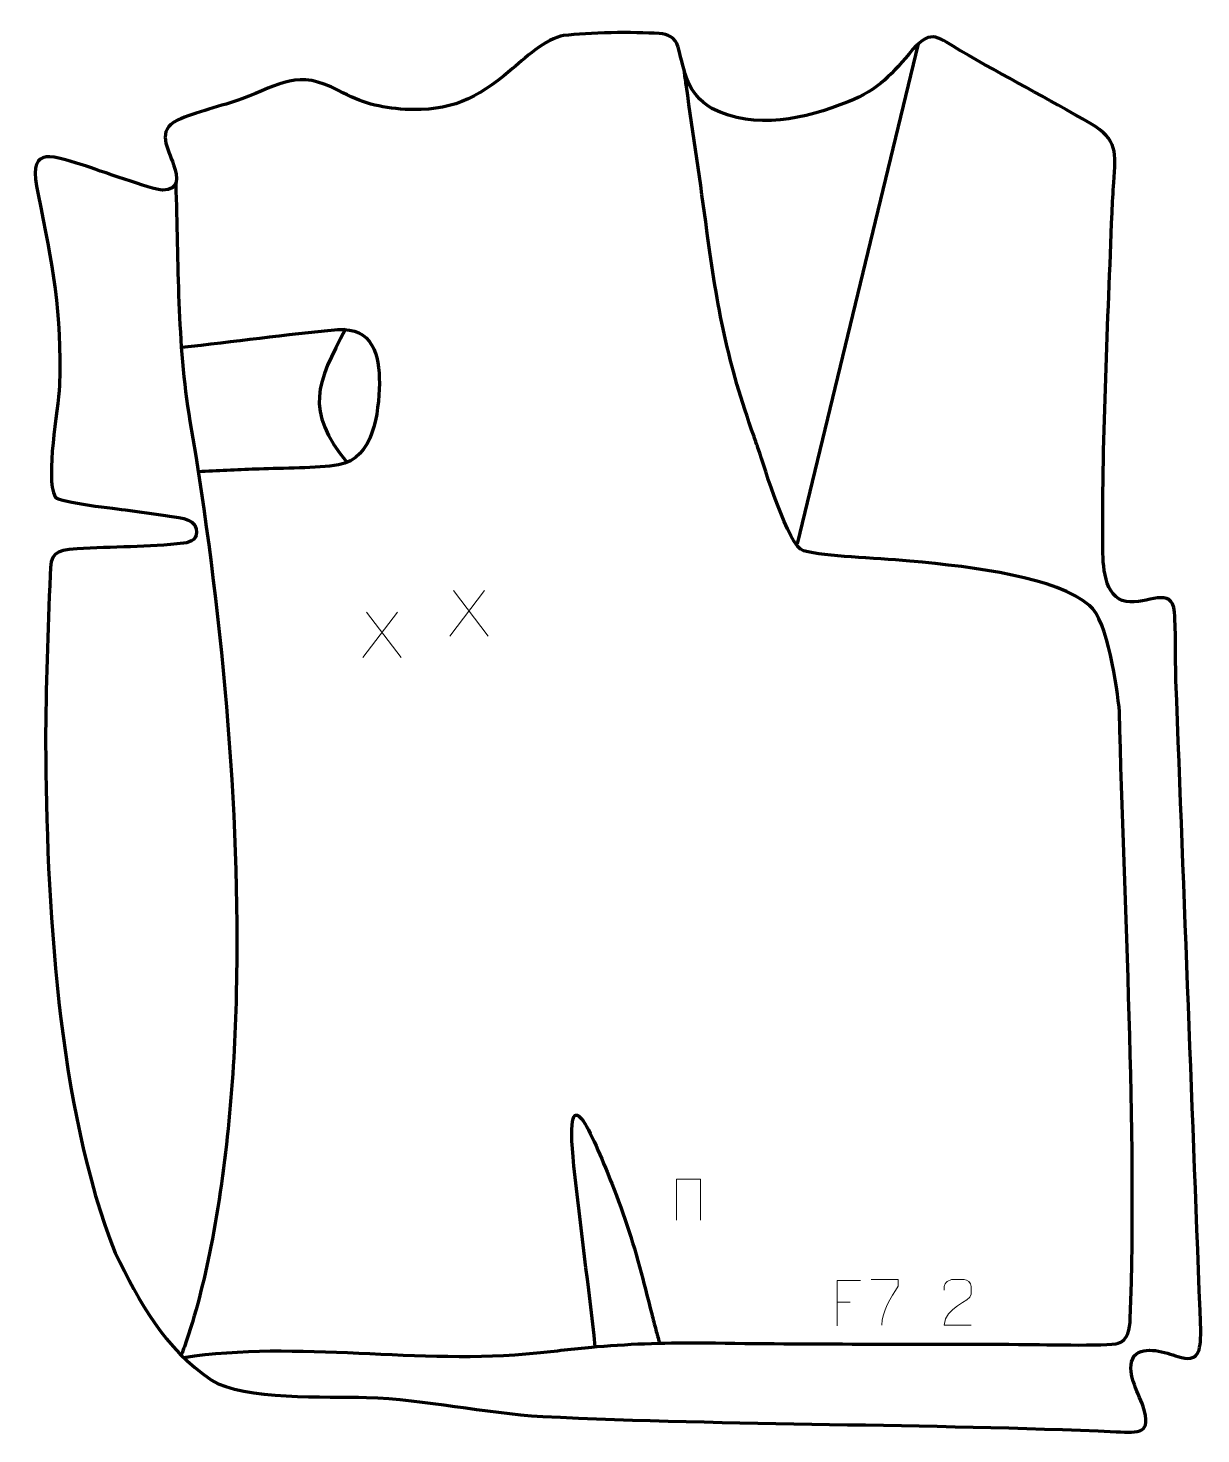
# Model space of a CAD drawing. Header units: millimetres. Extents: x -333 to 310, y -369 to 401.
import ezdxf

# ---------------------------------------------------------------- set-up
doc = ezdxf.new("R2010")
doc.units = ezdxf.units.MM
doc.header["$MEASUREMENT"] = 0
doc.layers.add('layer 2', color=7, linetype='Continuous')
doc.layers.add('layer 3', color=7, linetype='Continuous')

msp = doc.modelspace()

# ---------------------------------------------------------------- linework, layer by layer
at = {"layer": 'layer 2', "color": 142, "lineweight": 158}
for points in [[(88.8472, 118.2203), (88.8472, 118.2203), (155.164, 392.3267), (155.164, 392.3267)], [(-158.479, 236.1833), (-174.7044, 206.1914), (-181.2697, 191.5905), (-157.8632, 162.7588)]]:
    msp.add_open_spline(points, degree=3, dxfattribs=at)
for points, knots in [([(-247.3672, -327.5342), (-185.0652, -317.7603), (-118.4962, -331.7742), (-53.8503, -325.0288), (-53.8503, -325.0288), (-43.7902, -323.9791), (-33.768, -322.7647), (-23.6928, -321.8284), (-23.6928, -321.8284), (-23.6928, -321.8284), (-20.808, -321.5769), (-20.808, -321.5769), (-20.808, -321.5769), (-0.8055, -319.9279), (18.5244, -319.2337), (38.5959, -319.5104), (38.5959, -319.5104), (95.6739, -320.3771), (152.9021, -320.098), (210.0072, -320.3197), (210.0072, -320.3197), (218.97, -320.359), (259.2028, -321.4529), (264.7004, -319.7054), (264.7004, -319.7054), (269.9637, -318.0323), (271.0368, -311.9104), (271.2526, -306.1941), (271.2526, -306.1941), (275.2248, -200.9835), (267.7567, -80.3588), (265.3904, 26.2381), (265.3904, 26.2381), (264.0618, 39.585), (259.0325, 76.1465), (248.9901, 84.5677), (248.9901, 84.5677), (230.7771, 99.8405), (187.0543, 105.5077), (150.4082, 108.8394), (150.4082, 108.8394), (130.0745, 110.688), (105.1514, 111.1569), (92.2085, 114.4562), (92.2085, 114.4562), (84.1077, 116.5212), (70.4786, 161.1678), (67.5786, 169.943), (67.5786, 169.943), (66.776, 172.3019), (65.9635, 174.6542), (65.1409, 177.0062), (65.1409, 177.0062), (50.5727, 217.7568), (45.0401, 247.1843), (39.3267, 289.798), (39.3267, 289.798), (35.7877, 316.1939), (31.8227, 342.5339), (28.0653, 368.8995), (28.0653, 368.8995), (27.712, 371.3852), (27.3586, 373.871), (27.0053, 376.3567), (27.0053, 376.3567), (27.0053, 376.3567), (26.7933, 377.8482), (26.7933, 377.8482)], [0, 0, 0, 0, 0.05555556, 0.05555556, 0.05555556, 0.05555556, 0.11111111, 0.11111111, 0.11111111, 0.11111111, 0.16666667, 0.16666667, 0.16666667, 0.16666667, 0.22222222, 0.22222222, 0.22222222, 0.22222222, 0.27777778, 0.27777778, 0.27777778, 0.27777778, 0.33333333, 0.33333333, 0.33333333, 0.33333333, 0.38888889, 0.38888889, 0.38888889, 0.38888889, 0.44444444, 0.44444444, 0.44444444, 0.44444444, 0.5, 0.5, 0.5, 0.5, 0.55555556, 0.55555556, 0.55555556, 0.55555556, 0.61111111, 0.61111111, 0.61111111, 0.61111111, 0.66666667, 0.66666667, 0.66666667, 0.66666667, 0.72222222, 0.72222222, 0.72222222, 0.72222222, 0.77777778, 0.77777778, 0.77777778, 0.77777778, 0.83333333, 0.83333333, 0.83333333, 0.83333333, 0.88888889, 0.88888889, 0.88888889, 0.88888889, 1, 1, 1, 1]), ([(-251.7651, 315.6555), (-250.2574, 272.1087), (-251.2231, 228.6431), (-243.9419, 185.56), (-243.9419, 185.56), (-226.7794, 84.0097), (-216.2476, -25.8291), (-218.5822, -128.5114), (-218.5822, -128.5114), (-219.6846, -175.2336), (-223.6529, -220.8646), (-232.4792, -266.8039), (-232.4792, -266.8039), (-236.1554, -285.5285), (-240.7861, -303.5877), (-246.9831, -321.645), (-246.9831, -321.645), (-247.5602, -323.1694), (-248.1305, -324.6937), (-248.6965, -326.2222)], [0, 0, 0, 0, 0.16666667, 0.16666667, 0.16666667, 0.16666667, 0.33333333, 0.33333333, 0.33333333, 0.33333333, 0.5, 0.5, 0.5, 0.5, 0.66666667, 0.66666667, 0.66666667, 0.66666667, 1, 1, 1, 1]), ([(-248.4307, 225.9872), (-220.1023, 229.2064), (-191.3247, 233.0392), (-163.0039, 235.7214), (-163.0039, 235.7214), (-144.0052, 236.8394), (-140.073, 222.129), (-140.1717, 206.1546), (-140.1717, 206.1546), (-140.6278, 190.1179), (-143.0031, 164.9256), (-162.5796, 161.5558), (-162.5796, 161.5558), (-174.4975, 159.5043), (-193.2614, 159.8342), (-205.994, 159.2824), (-205.994, 159.2824), (-216.4962, 158.8272), (-226.9985, 158.3533), (-237.4994, 157.8715), (-237.4994, 157.8715), (-237.4994, 157.8715), (-239.0002, 157.8026), (-239.0002, 157.8026)], [0, 0, 0, 0, 0.14285714, 0.14285714, 0.14285714, 0.14285714, 0.28571429, 0.28571429, 0.28571429, 0.28571429, 0.42857143, 0.42857143, 0.42857143, 0.42857143, 0.57142857, 0.57142857, 0.57142857, 0.57142857, 0.71428571, 0.71428571, 0.71428571, 0.71428571, 1, 1, 1, 1]), ([(-21.8811, -321.6651), (-25.3911, -288.6266), (-30.0504, -255.6684), (-33.5364, -222.7098), (-33.5364, -222.7098), (-39.6999, -164.435), (-21.0344, -211.7551), (-12.8199, -232.2525), (-12.8199, -232.2525), (-5.8815, -249.5655), (-0.5151, -266.4969), (4.2229, -284.5221), (4.2229, -284.5221), (5.8339, -290.8954), (7.4119, -297.2704), (9.0683, -303.6329), (9.0683, -303.6329), (9.8288, -306.5202), (10.5876, -309.4078), (11.3427, -312.2966), (11.3427, -312.2966), (11.9741, -314.7162), (12.6056, -317.1359), (13.237, -319.5555)], [0, 0, 0, 0, 0.14285714, 0.14285714, 0.14285714, 0.14285714, 0.28571429, 0.28571429, 0.28571429, 0.28571429, 0.42857143, 0.42857143, 0.42857143, 0.42857143, 0.57142857, 0.57142857, 0.57142857, 0.57142857, 0.71428571, 0.71428571, 0.71428571, 0.71428571, 1, 1, 1, 1])]:
    msp.add_open_spline(points, degree=3, knots=knots, dxfattribs=at)
at = {"layer": 'layer 2', "color": 250, "lineweight": 9}
for points in [[(-82.5451, 92.678), (-82.5451, 92.678), (-101.468, 67.7822), (-101.468, 67.7822)], [(-99.4648, 92.678), (-99.4648, 92.678), (-80.5418, 67.7245), (-80.5418, 67.7245)], [(-130.2555, 80.9147), (-130.2555, 80.9147), (-149.1784, 56.0189), (-149.1784, 56.0189)], [(-147.1752, 80.9147), (-147.1752, 80.9147), (-128.2522, 55.9612), (-128.2522, 55.9612)], [(110.6656, -297.1981), (110.6656, -297.1981), (117.8337, -297.1981), (117.8337, -297.1981)]]:
    msp.add_open_spline(points, degree=3, dxfattribs=at)
for points, knots in [([(22.6786, -252.2014), (22.6786, -252.2014), (22.6786, -229.8511), (22.6786, -229.8511), (22.6786, -229.8511), (22.6786, -229.8511), (35.7969, -229.8511), (35.7969, -229.8511), (35.7969, -229.8511), (35.7969, -229.8511), (35.7969, -252.2014), (35.7969, -252.2014)], [0, 0, 0, 0, 0.25, 0.25, 0.25, 0.25, 0.5, 0.5, 0.5, 0.5, 1, 1, 1, 1]), ([(129.2847, -284.7883), (129.2847, -284.7883), (144.1008, -284.7883), (144.1008, -284.7883), (144.1008, -284.7883), (144.1005, -286.0379), (144.1005, -287.2875), (144.1008, -288.5373), (144.1008, -288.5373), (140.1064, -294.5344), (135.1912, -302.368), (135.1912, -309.7468)], [0, 0, 0, 0, 0.25, 0.25, 0.25, 0.25, 0.5, 0.5, 0.5, 0.5, 1, 1, 1, 1]), ([(184.0642, -309.7547), (179.1498, -309.7544), (174.2354, -309.7544), (169.3213, -309.7547), (169.3213, -309.7547), (169.3213, -299.8224), (183.9723, -297.1812), (184.0642, -292.8709), (184.0642, -292.8709), (184.0639, -291.4468), (184.0639, -290.0231), (184.0642, -288.5998), (184.0642, -288.5998), (184.0473, -286.5227), (181.9245, -284.7979), (180.2535, -284.7806), (180.2535, -284.7806), (178.1803, -284.781), (176.1074, -284.781), (174.035, -284.7806), (174.035, -284.7806), (172.2129, -284.7641), (169.3882, -286.5562), (169.3213, -288.6498), (169.3213, -288.6498), (169.3213, -288.6498), (169.3213, -290.7046), (169.3213, -290.7046)], [0, 0, 0, 0, 0.125, 0.125, 0.125, 0.125, 0.25, 0.25, 0.25, 0.25, 0.375, 0.375, 0.375, 0.375, 0.5, 0.5, 0.5, 0.5, 0.625, 0.625, 0.625, 0.625, 0.75, 0.75, 0.75, 0.75, 1, 1, 1, 1]), ([(123.5396, -285.3184), (123.5396, -285.3184), (110.6656, -285.3184), (110.6656, -285.3184), (110.6656, -285.3184), (110.6656, -285.3184), (110.6656, -310.272), (110.6656, -310.272)], [0, 0, 0, 0, 0.33333333, 0.33333333, 0.33333333, 0.33333333, 1, 1, 1, 1])]:
    msp.add_open_spline(points, degree=3, knots=knots, dxfattribs=at)
at = {"layer": 'layer 3', "color": 242, "lineweight": 158}
msp.add_open_spline([(23.5617, 390.3489), (27.4435, 376.0691), (28.0669, 365.4543), (42.0809, 356.8271), (42.0809, 356.8271), (65.6382, 344.6622), (93.2083, 351.1653), (116.6279, 360.4253), (116.6279, 360.4253), (133.8201, 367.223), (140.7431, 375.7103), (152.1874, 389.286), (152.1874, 389.286), (162.4675, 400.8497), (166.2907, 395.4542), (178.3305, 388.4089), (178.3305, 388.4089), (201.8662, 374.6896), (226.1301, 362.1383), (249.559, 348.5237), (249.559, 348.5237), (264.6917, 339.73), (263.2324, 332.7223), (262.2224, 316.2939), (262.2224, 316.2939), (261.8815, 310.7495), (261.5008, 305.2371), (261.2734, 299.6844), (261.2734, 299.6844), (259.0319, 239.3057), (255.9736, 178.9528), (256.1659, 118.5127), (256.1659, 118.5127), (256.1659, 118.5127), (256.1706, 117.0258), (256.1706, 117.0258), (256.1706, 117.0258), (256.3214, 107.1595), (256.5919, 88.7828), (269.098, 86.6693), (269.098, 86.6693), (280.6621, 84.715), (294.125, 95.7102), (295.4907, 80.9144), (295.4907, 80.9144), (296.3696, 68.7194), (295.8528, 55.7995), (296.3237, 43.3561), (296.3237, 43.3561), (300.8153, -75.4569), (305.3935, -194.2543), (309.9636, -313.0635), (309.9636, -313.0635), (309.6377, -323.9387), (309.151, -330.7649), (297.2773, -326.9597), (297.2773, -326.9597), (290.728, -324.8608), (279.276, -320.6857), (273.4243, -326.6606), (273.4243, -326.6606), (268.2346, -335.0452), (275.5774, -346.1023), (278.2596, -354.325), (278.2596, -354.325), (283.1721, -369.3853), (276.3679, -368.7978), (263.5338, -368.2233), (263.5338, -368.2233), (159.0883, -363.5482), (54.0832, -364.8993), (-50.6777, -359.8585), (-50.6777, -359.8585), (-83.289, -357.8031), (-114.2289, -350.5861), (-147.2666, -349.3666), (-147.2666, -349.3666), (-168.9767, -348.7904), (-214.4278, -350.9833), (-232.1903, -339.9591), (-232.1903, -339.9591), (-258.0233, -322.2457), (-271.6491, -297.6755), (-284.8943, -270.1031), (-284.8943, -270.1031), (-316.6409, -190.9374), (-322.6374, -76.251), (-323.046, 9.0962), (-323.046, 9.0962), (-323.0139, 39.639), (-321.6995, 70.7003), (-320.6136, 101.2593), (-320.6136, 101.2593), (-320.1943, 113.06), (-318.5036, 114.6308), (-305.8014, 115.4842), (-305.8014, 115.4842), (-286.6863, 116.7684), (-266.3801, 116.3807), (-247.5483, 118.5918), (-247.5483, 118.5918), (-242.9956, 119.1263), (-239.4734, 121.171), (-240.505, 126.493), (-240.505, 126.493), (-241.6993, 132.6548), (-252.0603, 132.9434), (-257.2892, 133.7358), (-257.2892, 133.7358), (-264.1994, 134.7828), (-271.1202, 135.6912), (-278.0271, 136.7222), (-278.0271, 136.7222), (-284.2943, 137.5516), (-314.9307, 140.8242), (-317.8941, 143.9599), (-317.8941, 143.9599), (-323.3292, 155.6367), (-316.1627, 190.605), (-315.4384, 205.1607), (-315.4384, 205.1607), (-314.2423, 244.7393), (-319.2403, 271.4161), (-327.1932, 309.6461), (-327.1932, 309.6461), (-332.6296, 335.7788), (-322.8901, 332.0545), (-302.4663, 325.7042), (-302.4663, 325.7042), (-294.3842, 323.1575), (-264.6978, 312.3727), (-258.9184, 312.0171), (-258.9184, 312.0171), (-249.5058, 312.6289), (-250.5354, 318.6207), (-252.9324, 325.9796), (-252.9324, 325.9796), (-255.8858, 335.0469), (-262.5705, 344.895), (-250.7576, 350.3692), (-250.7576, 350.3692), (-241.2197, 354.7891), (-226.1213, 358.2355), (-215.4952, 362.117), (-215.4952, 362.117), (-194.161, 370.0882), (-184.9323, 378.5971), (-162.5251, 366.5928), (-162.5251, 366.5928), (-149.7695, 359.7592), (-140.4263, 357.2485), (-125.8977, 356.3305), (-125.8977, 356.3305), (-101.6506, 355.0413), (-86.6512, 362.112), (-68.5626, 377.5649), (-68.5626, 377.5649), (-61.4311, 383.6573), (-48.5469, 395.4674), (-39.2051, 396.7143), (-39.2051, 396.7143), (-25.5329, 398.5392), (-1.1283, 398.7852), (13.2113, 397.829), (13.2113, 397.829), (17.8506, 397.5195), (21.9789, 396.1715), (23.5617, 390.3489)], degree=3, knots=[0, 0, 0, 0, 0.02325581, 0.02325581, 0.02325581, 0.02325581, 0.04651163, 0.04651163, 0.04651163, 0.04651163, 0.06976744, 0.06976744, 0.06976744, 0.06976744, 0.09302326, 0.09302326, 0.09302326, 0.09302326, 0.11627907, 0.11627907, 0.11627907, 0.11627907, 0.13953488, 0.13953488, 0.13953488, 0.13953488, 0.1627907, 0.1627907, 0.1627907, 0.1627907, 0.18604651, 0.18604651, 0.18604651, 0.18604651, 0.20930233, 0.20930233, 0.20930233, 0.20930233, 0.23255814, 0.23255814, 0.23255814, 0.23255814, 0.25581395, 0.25581395, 0.25581395, 0.25581395, 0.27906977, 0.27906977, 0.27906977, 0.27906977, 0.30232558, 0.30232558, 0.30232558, 0.30232558, 0.3255814, 0.3255814, 0.3255814, 0.3255814, 0.34883721, 0.34883721, 0.34883721, 0.34883721, 0.37209302, 0.37209302, 0.37209302, 0.37209302, 0.39534884, 0.39534884, 0.39534884, 0.39534884, 0.41860465, 0.41860465, 0.41860465, 0.41860465, 0.44186047, 0.44186047, 0.44186047, 0.44186047, 0.46511628, 0.46511628, 0.46511628, 0.46511628, 0.48837209, 0.48837209, 0.48837209, 0.48837209, 0.51162791, 0.51162791, 0.51162791, 0.51162791, 0.53488372, 0.53488372, 0.53488372, 0.53488372, 0.55813953, 0.55813953, 0.55813953, 0.55813953, 0.58139535, 0.58139535, 0.58139535, 0.58139535, 0.60465116, 0.60465116, 0.60465116, 0.60465116, 0.62790698, 0.62790698, 0.62790698, 0.62790698, 0.65116279, 0.65116279, 0.65116279, 0.65116279, 0.6744186, 0.6744186, 0.6744186, 0.6744186, 0.69767442, 0.69767442, 0.69767442, 0.69767442, 0.72093023, 0.72093023, 0.72093023, 0.72093023, 0.74418605, 0.74418605, 0.74418605, 0.74418605, 0.76744186, 0.76744186, 0.76744186, 0.76744186, 0.79069767, 0.79069767, 0.79069767, 0.79069767, 0.81395349, 0.81395349, 0.81395349, 0.81395349, 0.8372093, 0.8372093, 0.8372093, 0.8372093, 0.86046512, 0.86046512, 0.86046512, 0.86046512, 0.88372093, 0.88372093, 0.88372093, 0.88372093, 0.90697674, 0.90697674, 0.90697674, 0.90697674, 0.93023256, 0.93023256, 0.93023256, 0.93023256, 0.95348837, 0.95348837, 0.95348837, 0.95348837, 1, 1, 1, 1], dxfattribs=at)

doc.saveas('drawing.dxf')
